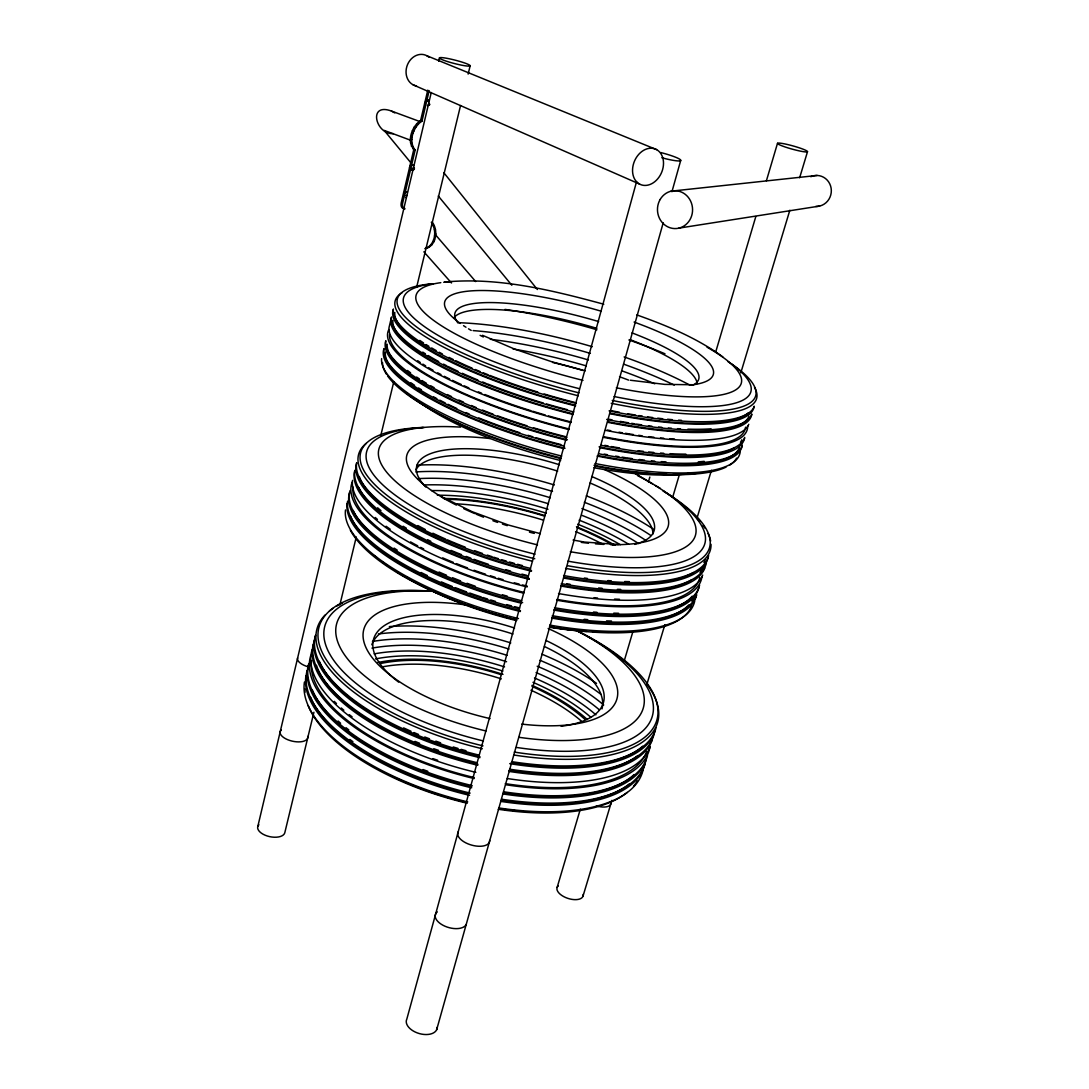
<?xml version="1.0" encoding="UTF-8"?>
<svg xmlns="http://www.w3.org/2000/svg" width="1089" height="1089" viewBox="0 0 1089 1089"><rect width="100%" height="100%" fill="white"/><g stroke="black" fill="none" stroke-linecap="round" stroke-linejoin="round"><path stroke-width="1.5" d="M431.285 222.292L432.347 222.279C438.636 230.528 436.24 246.536 424.914 248.714C434.892 245.406 437.261 231.589 431.938 223.449M404.958 208.925A6.112 3.526 -69.4 0 1 402.644 203.112L415.154 150.064C405.584 143.258 411.846 125.888 420.599 120.607L421.988 121.11L429.175 90.632M415.154 150.064C408.062 141.502 413.235 126.692 421.988 121.11M413.779 149.547L401.297 202.568A6.098 3.526 -69.4 0 0 402.699 208.203L403.611 208.38A6.098 3.526 -69.4 0 0 404.604 208.176M420.599 120.607L427.786 90.142M257.834 826.401L431.244 92.538M438.663 61.12L439.452 57.826M390.842 319.907L389.059 327.408A186.382 46.337 15.1 0 0 570.976 422.573M313.918 712.26L284.746 832.949A13.871 7.106 12 0 1 267.309 836.012A13.871 7.106 12 0 1 258.883 824.768M339.877 604.803L356.266 537.013M380.633 436.172L393.823 381.613M416.597 287.373L460.552 105.51M468.134 74.106L470.135 65.844A15.872 1.729 14.4 0 0 447.906 58.507A15.872 1.729 14.4 0 0 446.299 61.175A15.872 1.729 14.4 0 0 470.135 65.844M636.575 181.604L406.837 1019.045A15.886 9.42 16.4 0 0 419.551 1033.638A15.886 9.42 16.4 0 0 437.179 1027.349M436.648 1029.758L663.201 222.823M671.94 191.732L680.666 160.627M648.404 481.964L649.834 477.077M557.16 887.372L580.314 809.209M624.188 661.037L632.859 631.729M672.879 496.584L679.631 473.797M715.8 351.679L755.82 216.534M766.425 180.706L777.519 143.258M582.969 896.274L611.895 800.361M646.703 684.94L664.835 624.787M697.191 517.493L711.403 470.353M740.819 372.819L789.838 210.245M799.653 177.738L807.494 151.725A15.586 1.661 15.5 0 0 785.85 144.143A15.586 1.661 15.5 0 0 784.134 146.634A15.586 1.661 15.5 0 0 807.494 151.725M411.002 164.915L409.6 167.27L409.886 169.653M426.085 100.964L424.669 103.319L424.941 105.796M626.76 663.051L627.495 663.732M678.91 228.132L819.568 206.08M670.96 191.188L817.118 175.452M444.503 282.051C498.449 276.933 552.096 290.219 603.796 304.226M428.031 247.326L429.08 247.285M430.74 244.971L431.788 244.93M432.85 241.785L433.898 241.744M433.504 239.988L434.552 239.961M434.511 235.837L435.559 235.796M434.77 233.876L435.818 233.849M434.429 229.697L435.491 229.67M433.245 225.75L434.307 225.722M405.394 195.557L407.095 195.544M692.4 384.744L664.807 384.39L630.354 380.238M411.37 170.211L413.071 170.252L411.588 169.68M412.486 165.487L414.188 165.514L412.704 164.956M618.552 544.514L584.589 542.077L573.073 540.049M393.36 133.634C375.651 134.805 367.565 102.23 391.373 111.024L420.626 121.832M585.31 370.804L551.946 361.82L514.539 349.052L482.495 335.303M540.335 533.664L508.182 524.966L472.068 511.653L441.358 496.598M636.806 314.912C666.89 325.611 696.892 337.944 722.824 356.906M427.786 101.073L429.297 101.617M416.611 123.751L417.999 124.255M414.283 126.964L415.671 127.481M412.404 130.748L413.779 131.265M411.778 132.695L413.167 133.212M410.771 137.01L412.146 137.527M410.471 138.97L411.86 139.487M410.444 140.182L384.172 130.394L411.22 163.2M410.553 142.822L411.941 143.34M411.356 146.157L412.731 146.675M412.785 148.73L414.16 149.247M403.624 192.63L405.094 193.202M426.874 55.757L656.613 149.629A19.248 14.702 -66.9 0 1 654.897 181.604A19.248 14.702 -66.9 0 1 632.573 169.217A19.248 14.702 -66.9 0 1 656.613 149.629M413.126 84.819L639.611 184.095M391.373 111.024L394.763 112.902M634.411 473.13L660.329 488.417M423.866 251.804L451.486 282.99M434.824 233.999L475.716 281.588M438.268 196.006L511.83 285.25M443.822 172.702L537.381 289.511M466.228 924.425A16.212 8.698 16.2 0 1 445.006 926.235A16.212 8.698 16.2 0 1 437.302 911.901M489.655 840.436A16.471 8.113 16 0 1 471.864 845.173A16.471 8.113 16 0 1 458.183 831.86M610.915 802.416A13.898 6.303 17.8 0 1 596.377 805.914M307.711 736.423A14.116 6.534 12.4 0 1 291.838 741.051A14.116 6.534 12.4 0 1 281.302 729.943M308.282 666.863A14.307 6.071 12.7 0 1 297.637 657.947M416.488 85.963A16.117 13.613 -71.4 0 1 407.585 64.469A16.117 13.613 -71.4 0 1 428.862 57.104M810.774 176.704A15.518 14.851 -82 0 1 831.111 188.125A15.518 14.851 -82 0 1 815.715 206.447M751.778 414.011A186.627 45.656 15.1 0 1 607.635 422.287M573.182 414.514A186.627 45.656 15.1 0 1 391.536 317.008M749.001 416.297A184.517 45.139 15.1 0 1 607.907 421.688M573.168 413.874A184.517 45.139 15.1 0 1 392.898 320.397M711.103 428.821A184.599 44.921 15.1 0 1 687.894 429.148M680.489 428.821A184.599 44.921 15.1 0 1 677.521 428.658M671.423 428.222A184.599 44.921 15.1 0 1 668.278 427.963M661.853 427.351A184.599 44.921 15.1 0 1 658.573 426.997M651.875 426.221A184.599 44.921 15.1 0 1 648.486 425.799M641.612 424.846A184.599 44.921 15.1 0 1 636.398 424.084M634.819 423.839A184.599 44.921 15.1 0 1 631.647 423.335M628.448 422.804A184.599 44.921 15.1 0 1 620.281 421.389M611.977 419.837A184.599 44.921 15.1 0 1 608.615 419.17M567.423 409.709A184.599 44.921 15.1 0 1 546.528 403.951M543.357 403.025A184.599 44.921 15.1 0 1 487.573 383.968M485.939 383.314A184.599 44.921 15.1 0 1 482.672 382.008M477.826 380.034A184.599 44.921 15.1 0 1 462.349 373.296M457.952 371.267A184.599 44.921 15.1 0 1 448.232 366.544M446.912 365.877A184.599 44.921 15.1 0 1 443.563 364.148M438.704 361.562A184.599 44.921 15.1 0 1 428.181 355.518M425.404 353.802A184.599 44.921 15.1 0 1 422.75 352.115M748.157 412.949A184.776 44.418 15.1 0 1 610.316 413.139M575.523 405.285A184.776 44.418 15.1 0 1 394.803 312.407M681.483 420.354A184.844 44.213 15.1 0 1 678.488 420.15M672.321 419.673A184.844 44.213 15.1 0 1 667.557 419.224M662.67 418.734A184.844 44.213 15.1 0 1 657.688 418.162M652.638 417.536A184.844 44.213 15.1 0 1 647.506 416.842M642.319 416.093A184.844 44.213 15.1 0 1 638.835 415.576M635.677 415.072A184.844 44.213 15.1 0 1 627.618 413.725M619.382 412.241A184.844 44.213 15.1 0 1 611.024 410.621M574.611 402.358A184.844 44.213 15.1 0 1 544.092 393.959M537.816 392.054A184.844 44.213 15.1 0 1 489.791 375.406M488.144 374.752A184.844 44.213 15.1 0 1 483.244 372.806M480.018 371.485A184.844 44.213 15.1 0 1 475.253 369.498M472.122 368.15A184.844 44.213 15.1 0 1 455.828 360.745M453.051 359.411A184.844 44.213 15.1 0 1 449.022 357.41M442.406 353.979A184.844 44.213 15.1 0 1 439.221 352.251M436.131 350.535A184.844 44.213 15.1 0 1 431.68 347.963M428.848 346.261A184.844 44.213 15.1 0 1 426.126 344.573M423.512 342.912A184.844 44.213 15.1 0 1 419.837 340.435M707.006 347.16A168.509 38.782 15.1 0 1 616.347 387.793M583.01 380.36A168.509 38.782 15.1 0 1 437.165 322.916A168.509 38.782 15.1 0 1 440.8 282.664M443.781 282.296A168.509 38.782 15.1 0 1 451.894 281.67M754.527 387.453A187.185 44.077 15.1 0 1 611.228 403.284M578.327 395.783A187.185 44.077 15.1 0 1 402.195 292.642M634.097 322.058A139.065 31.962 15.1 0 1 689.65 385.166M483.325 336.977A139.065 31.962 15.1 0 1 480.113 335.33M471.21 330.43A139.065 31.962 15.1 0 1 468.515 328.824M465.956 327.231A139.065 31.962 15.1 0 1 463.546 325.665M460.293 323.419A139.065 31.962 15.1 0 1 469.767 290.994A139.065 31.962 15.1 0 1 601.182 311.209M674.486 438.99A184.286 45.806 15.1 0 1 669.939 438.704M663.664 438.2A184.286 45.806 15.1 0 1 660.451 437.901M653.89 437.233A184.286 45.806 15.1 0 1 648.867 436.662M642.047 435.791A184.286 45.806 15.1 0 1 638.603 435.314M633.403 434.552A184.286 45.806 15.1 0 1 625.454 433.299M622.214 432.755A184.286 45.806 15.1 0 1 618.947 432.197M610.684 430.686A184.286 45.806 15.1 0 1 607.335 430.032M570.963 421.933A184.286 45.806 15.1 0 1 548.461 415.916M545.276 415.004A184.286 45.806 15.1 0 1 532.698 411.234M531.037 410.73A184.286 45.806 15.1 0 1 484.864 394.504M481.583 393.197A184.286 45.806 15.1 0 1 478.343 391.877M468.828 387.861A184.286 45.806 15.1 0 1 464.2 385.819M461.192 384.458A184.286 45.806 15.1 0 1 452.466 380.374M449.675 379.013A184.286 45.806 15.1 0 1 444.298 376.304M440.963 374.562A184.286 45.806 15.1 0 1 437.71 372.819M433 370.206A184.286 45.806 15.1 0 1 428.494 367.592M425.622 365.85A184.286 45.806 15.1 0 1 422.872 364.121M420.218 362.419A184.286 45.806 15.1 0 1 417.7 360.718M736.6 458.101A183.769 48.91 15.2 0 1 729.616 465.139M726.064 467.099A183.769 48.91 15.2 0 1 594.049 465.316M560.699 457.884A183.769 48.91 15.2 0 1 387.48 375.787M386.418 374.194A183.769 48.91 15.2 0 1 382.511 362.487M697.164 473.225A177.983 47.562 15.2 0 1 672.621 474.573M667.053 474.491A177.983 47.562 15.2 0 1 594.621 466.038M561.284 458.7A177.983 47.562 15.2 0 1 406.687 393.347M741.827 439.779A183.769 47.249 15.2 0 1 740.479 442.284M734.326 447.81A183.769 47.249 15.2 0 1 599.073 446.844M567.396 439.779A183.769 47.249 15.2 0 1 387.208 344.219M685.879 454.14A183.837 47.045 15.2 0 1 670.062 453.691M663.718 453.296A183.837 47.045 15.2 0 1 660.465 453.051M653.781 452.466A183.837 47.045 15.2 0 1 648.649 451.949M643.408 451.35A183.837 47.045 15.2 0 1 638.113 450.696M619.6 447.96A183.837 47.045 15.2 0 1 611.433 446.558M608.125 445.959A183.837 47.045 15.2 0 1 604.79 445.333M566.43 436.866A183.837 47.045 15.2 0 1 533.487 427.773M527.022 425.785A183.837 47.045 15.2 0 1 497.796 415.903M493.099 414.174A183.837 47.045 15.2 0 1 482.468 410.077M476.111 407.517A183.837 47.045 15.2 0 1 471.306 405.503M463.465 402.113A183.837 47.045 15.2 0 1 458.905 400.058M451.554 396.614A183.837 47.045 15.2 0 1 447.32 394.558M434.035 387.616A183.837 47.045 15.2 0 1 430.876 385.846M426.33 383.192A183.837 47.045 15.2 0 1 422.001 380.565M419.251 378.809A183.837 47.045 15.2 0 1 416.624 377.08M410.567 372.819A183.837 47.045 15.2 0 1 407.49 370.491M744.645 437.37A185.865 47.793 15.2 0 1 600.475 447.797M566.157 440.133A185.865 47.793 15.2 0 1 385.887 340.707M739.458 447.565A183.51 47.957 15.2 0 1 598.378 455.624M565.055 448.246A183.51 47.957 15.2 0 1 385.315 352.115M704.188 461.328A183.592 47.753 15.2 0 1 698.28 461.859M666.06 461.913A183.592 47.753 15.2 0 1 661.295 461.627M654.72 461.123A183.592 47.753 15.2 0 1 651.358 460.824M644.484 460.13A183.592 47.753 15.2 0 1 639.243 459.517M632.124 458.619A183.592 47.753 15.2 0 1 626.733 457.856M625.168 457.625A183.592 47.753 15.2 0 1 622.01 457.149M618.811 456.645A183.592 47.753 15.2 0 1 615.584 456.128M607.39 454.698A183.592 47.753 15.2 0 1 604.082 454.099M560.794 444.516A183.592 47.753 15.2 0 1 536.06 437.71M532.82 436.757A183.592 47.753 15.2 0 1 528.002 435.287M519.821 432.714A183.592 47.753 15.2 0 1 478.806 417.945M469.141 413.956A183.592 47.753 15.2 0 1 465.983 412.595M456.767 408.484A183.592 47.753 15.2 0 1 448.015 404.332M445.21 402.944A183.592 47.753 15.2 0 1 439.806 400.194M436.825 398.628A183.592 47.753 15.2 0 1 433.558 396.845M421.361 389.739A183.592 47.753 15.2 0 1 418.571 387.983M414.596 385.356A183.592 47.753 15.2 0 1 410.88 382.77M748.769 424.302A186.382 46.337 15.1 0 1 605.389 430.305M742.276 445.115A185.606 48.501 15.2 0 1 597.112 456.06M563.83 448.627A185.606 48.501 15.2 0 1 384.009 348.562M740.193 451.921A185.389 49.128 15.2 0 1 595.03 463.506M561.774 456.087A185.389 49.128 15.2 0 1 381.613 358.594M453.732 317.961A126.596 30.138 15.1 0 1 596.84 328.347M630.272 339.714A126.596 30.138 15.1 0 1 697.191 383.491M751.737 414.596A186.695 45.439 15.1 0 1 606.696 419.428M573.876 411.982A186.695 45.439 15.1 0 1 391.414 317.566M754.173 406.183A186.886 44.935 15.1 0 1 610.044 413.725M575.55 405.925A186.886 44.935 15.1 0 1 393.428 309.058M754.146 406.714A186.954 44.717 15.1 0 1 609.105 410.866M576.244 403.393A186.954 44.717 15.1 0 1 393.32 309.575M742.167 445.905A185.688 48.297 15.2 0 1 599.508 453.909M564.51 446.122A185.688 48.297 15.2 0 1 383.832 349.324M747.667 426.207A186.178 46.922 15.2 0 1 603.415 437.315M569.043 429.611A186.178 46.922 15.2 0 1 388.855 329.545M632.015 332.894A126.297 29.58 15.1 0 1 693.448 384.893M457.993 323.011A126.297 29.58 15.1 0 1 598.651 321.582M690.099 473.266A166.345 44.88 15.2 0 1 593.9 467.726M560.644 460.538A166.345 44.88 15.2 0 1 415.576 399.2M745.557 427.201A184.082 46.391 15.2 0 1 603.687 436.703M569.03 428.957A184.082 46.391 15.2 0 1 389.535 334.432M744.549 438.105A185.933 47.589 15.2 0 1 601.169 445.306M566.838 437.628A185.933 47.589 15.2 0 1 385.724 341.415M727.942 361.602A185.688 43.506 15.1 0 1 612.249 400.453M578.98 392.87A185.688 43.506 15.1 0 1 416.679 327.027A185.688 43.506 15.1 0 1 432.537 283.766M731.549 363.998A179.984 41.94 15.1 0 1 614.128 396.546M579.198 388.637A179.984 41.94 15.1 0 1 423.92 326.224A179.984 41.94 15.1 0 1 433.259 283.753M552.586 362.419A164.371 43.996 15.2 0 1 582.86 370.437M513.014 348.984A169.68 45.03 15.2 0 1 586.222 365.89M619.532 376.753A169.68 45.03 15.2 0 1 628.625 380.115M490.281 339.292A173.818 45.615 15.2 0 1 588.373 359.955M622.255 370.995A173.818 45.615 15.2 0 1 654.788 383.832M473.116 330.593A176.527 45.697 15.2 0 1 590.388 353.394M623.589 364.148A176.527 45.697 15.2 0 1 674.268 385.084M458.986 322.725A177.602 45.302 15.2 0 1 592.293 346.697M624.133 356.933A177.602 45.302 15.2 0 1 689.024 384.662M504.997 309.412A178.174 43.696 15.1 0 1 596.935 329.763M628.898 339.972A178.174 43.696 15.1 0 1 664.984 353.789M583.159 894.464A13.653 6.861 18.2 0 1 567.532 898.262A13.653 6.861 18.2 0 1 558.276 885.874M660.764 152.555A18.595 2.382 15.2 0 1 680.816 160.26A18.595 2.382 15.2 0 1 661.853 157.755M704.828 568.05A181.713 59.119 15.2 0 1 560.658 585.991M529.268 579.321A181.713 59.119 15.2 0 1 354.919 470.244M702.868 567.437A179.671 58.438 15.2 0 1 700.036 572.474M691.147 580.165A179.671 58.438 15.2 0 1 560.971 585.215M529.281 578.518A179.671 58.438 15.2 0 1 358.717 487.423M620.689 589.421A179.739 58.261 15.2 0 1 617.409 589.299M602.122 588.291A179.739 58.261 15.2 0 1 598.623 587.978M570.091 584.289A179.739 58.261 15.2 0 1 566.729 583.731M526.708 575.332A179.739 58.261 15.2 0 1 521.862 574.107M510.55 571.044A179.739 58.261 15.2 0 1 505.732 569.656M488.321 564.265A179.739 58.261 15.2 0 1 473.987 559.324M470.843 558.167A179.739 58.261 15.2 0 1 466.16 556.425M461.545 554.641A179.739 58.261 15.2 0 1 451.05 550.394M430.808 541.274A179.739 58.261 15.2 0 1 427.705 539.749M406.292 528.165A179.739 58.261 15.2 0 1 403.107 526.232M380.973 510.646A179.739 58.261 15.2 0 1 377.611 507.787M705.141 559.977A179.903 57.799 15.2 0 1 703.943 562.509M693.475 572.542A179.903 57.799 15.2 0 1 564.197 577.32M531.514 570.418A179.903 57.799 15.2 0 1 359.288 476.519M655.347 485.558A164.058 51.101 15.2 0 1 570.323 551.728M537.49 544.881A164.058 51.101 15.2 0 1 383.396 467.712A164.058 51.101 15.2 0 1 460.552 427.119M637.487 475.553A164.058 51.101 15.2 0 1 652.542 483.856M711.008 544.282A182.244 57.703 15.2 0 1 565.586 568.376M532.48 561.257A182.244 57.703 15.2 0 1 366.095 443.441M697.232 518.636A182.244 57.703 15.2 0 1 699.751 521.386M703.099 525.511A182.244 57.703 15.2 0 1 705.032 528.233M708.095 533.556A182.244 57.703 15.2 0 1 710.641 541.07M629.401 581.635A179.971 57.622 15.2 0 1 624.637 581.526M611.324 580.845A179.971 57.622 15.2 0 1 607.893 580.587M587.434 578.436A179.971 57.622 15.2 0 1 584.289 578.014M522.448 565.572A179.971 57.622 15.2 0 1 517.588 564.279M514.362 563.381A179.971 57.622 15.2 0 1 509.529 562.019M506.317 561.08A179.971 57.622 15.2 0 1 501.553 559.651M498.394 558.671A179.971 57.622 15.2 0 1 493.698 557.187M492.092 556.67A179.971 57.622 15.2 0 1 487.273 555.091M482.481 553.457A179.971 57.622 15.2 0 1 474.545 550.639M465.194 547.141A179.971 57.622 15.2 0 1 447.348 539.831M445.7 539.123A179.971 57.622 15.2 0 1 432.864 533.215M425.186 529.417A179.971 57.622 15.2 0 1 417.863 525.565M604.967 469.835A135.404 42.131 15.2 0 1 610.425 544.636M603.946 544.405A135.404 42.131 15.2 0 1 595.465 543.86M588.455 543.207A135.404 42.131 15.2 0 1 581.308 542.39M534.291 533.406A135.404 42.131 15.2 0 1 529.472 532.167M507.27 525.66A135.404 42.131 15.2 0 1 502.437 524.068M497.632 522.421A135.404 42.131 15.2 0 1 492.868 520.719M483.557 517.193A135.404 42.131 15.2 0 1 476.111 514.158M474.654 513.545A135.404 42.131 15.2 0 1 463.778 508.686M456.386 505.092A135.404 42.131 15.2 0 1 407.831 452.629A135.404 42.131 15.2 0 1 490.036 438.554M619.45 599.277A179.44 59.037 15.2 0 1 614.55 599.113M597.534 597.997A179.44 59.037 15.2 0 1 594.036 597.684M527.199 586.113A179.44 59.037 15.2 0 1 522.366 584.916M519.126 584.085A179.44 59.037 15.2 0 1 514.28 582.806M503.036 579.647A179.44 59.037 15.2 0 1 498.258 578.232M495.1 577.265A179.44 59.037 15.2 0 1 490.418 575.782M485.544 574.216A179.44 59.037 15.2 0 1 474.014 570.255M467.508 567.886A179.44 59.037 15.2 0 1 456.373 563.598M453.255 562.332A179.44 59.037 15.2 0 1 442.692 557.867M423.662 548.897A179.44 59.037 15.2 0 1 420.64 547.359M417.686 545.807A179.44 59.037 15.2 0 1 410.553 541.914M390.202 529.2A179.44 59.037 15.2 0 1 386.078 526.246M377.447 519.412A179.44 59.037 15.2 0 1 375.242 517.493M691.692 605.824A178.964 61.869 15.3 0 1 549.469 626.76M516.281 619.791A178.964 61.869 15.3 0 1 350.359 530.234M692.209 596.159A178.95 60.344 15.2 0 1 554.219 609.268M522.652 602.653A178.95 60.344 15.2 0 1 353.204 510.401M618.566 613.257A179.018 60.154 15.2 0 1 613.76 613.161M596.963 612.304A179.018 60.154 15.2 0 1 593.491 612.032M507.202 596.132A179.018 60.154 15.2 0 1 502.397 594.771M475.172 586.181A179.018 60.154 15.2 0 1 467.018 583.282M460.565 580.873A179.018 60.154 15.2 0 1 452.67 577.769M446.517 575.237A179.018 60.154 15.2 0 1 439.044 572.011M397.172 550.068A179.018 60.154 15.2 0 1 394.082 548.094M698.92 587.257A180.992 61.025 15.2 0 1 553.893 610.071M520.991 603.102A180.992 61.025 15.2 0 1 349.542 492.745M693.816 597.085A178.719 60.957 15.3 0 1 691.801 601.074M688.861 604.844A178.719 60.957 15.3 0 1 551.987 617.245M520.46 610.657A178.719 60.957 15.3 0 1 350.712 516.336M611.474 621.029A178.787 60.78 15.3 0 1 606.546 620.88M587.72 619.641A178.787 60.78 15.3 0 1 584.208 619.301M519.494 607.921A178.787 60.78 15.3 0 1 514.675 606.709M511.462 605.879A178.787 60.78 15.3 0 1 506.63 604.586M495.454 601.4A178.787 60.78 15.3 0 1 490.717 599.971M487.573 598.991A178.787 60.78 15.3 0 1 482.917 597.507M481.27 596.976A178.787 60.78 15.3 0 1 469.781 593.042M466.528 591.872A178.787 60.78 15.3 0 1 455.297 587.638M452.139 586.399A178.787 60.78 15.3 0 1 441.426 581.934M427.337 575.55A178.787 60.78 15.3 0 1 421.103 572.501M609.187 632.287A173.328 60.099 15.3 0 1 592.566 631.756M585.623 631.28A173.328 60.099 15.3 0 1 550.272 626.856M517.016 620.009A173.328 60.099 15.3 0 1 395.634 571.14M388.351 566.28A173.328 60.099 15.3 0 1 381.626 561.38M376.712 557.473A173.328 60.099 15.3 0 1 374.425 555.54M702.691 575.06A181.482 59.718 15.2 0 1 558.521 593.559M527.171 586.93A181.482 59.718 15.2 0 1 352.564 480.372M696.674 594.608A180.747 61.665 15.3 0 1 551.647 618.048M520.419 611.501A180.747 61.665 15.3 0 1 347.078 503.349M694.7 601.074A180.543 62.223 15.3 0 1 549.686 625.072M518.487 618.552A180.543 62.223 15.3 0 1 345.512 509.951M415.78 469.849A123.275 39.313 15.2 0 1 557.663 471.115M590.061 482.972A123.275 39.313 15.2 0 1 652.978 533.95M706.366 562.904A181.781 58.929 15.2 0 1 561.311 583.609M528.288 576.544A181.781 58.929 15.2 0 1 354.783 471.047M707.973 557.65A181.958 58.466 15.2 0 1 564.578 578.205M531.486 571.221A181.958 58.466 15.2 0 1 356.716 462.702M708.64 555.458A182.026 58.275 15.2 0 1 563.585 575.537M530.506 568.431A182.026 58.275 15.2 0 1 356.593 463.465M696.429 595.533A180.815 61.474 15.3 0 1 552.314 615.707M519.439 608.751A180.815 61.474 15.3 0 1 347.609 501.158M701.969 576.571A181.278 60.249 15.2 0 1 556.67 600.175M523.727 593.165A181.278 60.249 15.2 0 1 352.264 482.005M591.695 476.506A122.975 38.768 15.2 0 1 634.737 544.391M425.758 487.014A122.975 38.768 15.2 0 1 443.346 450.329A122.975 38.768 15.2 0 1 559.365 464.717M608.887 631.77A162.002 56.56 15.3 0 1 594.975 631.743M586.794 631.402A162.002 56.56 15.3 0 1 550.027 627.332M516.349 620.553A162.002 56.56 15.3 0 1 405.761 576.734M699.751 577.565A179.249 59.568 15.2 0 1 556.996 599.386M523.768 592.348A179.249 59.568 15.2 0 1 353.081 487.028M699.587 585.079A181.06 60.848 15.2 0 1 554.546 607.716M521.645 600.733A181.06 60.848 15.2 0 1 350.073 490.54M662.97 490.812A180.788 57.036 15.2 0 1 701.547 558.739A180.788 57.036 15.2 0 1 567.614 565.722M534.767 558.752A180.788 57.036 15.2 0 1 370.451 479.909A180.788 57.036 15.2 0 1 422.968 427.446M663.487 491.139A175.234 55.063 15.2 0 1 696.279 555.036A175.234 55.063 15.2 0 1 567.913 561.162M535.08 554.192A175.234 55.063 15.2 0 1 376.794 478.684A175.234 55.063 15.2 0 1 424.043 427.501M455.624 503.771A144.102 50.543 15.3 0 1 543.288 520.106M575.618 531.636A144.102 50.543 15.3 0 1 601.564 543.588M431.516 490.594A160.083 55.566 15.3 0 1 547.985 509.284M579.144 520.161A160.083 55.566 15.3 0 1 628.639 544.201M437.342 495.209A154.162 53.701 15.3 0 1 546.242 513.164M577.66 524.204A154.162 53.701 15.3 0 1 620.308 544.677M423.703 484.973A165.242 56.996 15.3 0 1 548.393 503.731M581.934 515.356A165.242 56.996 15.3 0 1 638.726 543.615M443.386 498.422A147.859 51.564 15.3 0 1 545.004 515.642M576.462 526.763A147.859 51.564 15.3 0 1 615.013 545.29M417.822 478.67A169.285 57.921 15.3 0 1 550.34 497.755M581.907 508.563A169.285 57.921 15.3 0 1 646.036 540.525M415.821 471.932A171.912 58.248 15.3 0 1 552.504 491.398M584.33 502.274A171.912 58.248 15.3 0 1 650.773 535.434M416.924 465.207A172.947 57.976 15.2 0 1 554.328 484.959M586.345 495.863A172.947 57.976 15.2 0 1 653.223 529.05M445.278 499.307A144.211 50.244 15.3 0 1 544.391 516.077M576.748 527.593A144.211 50.244 15.3 0 1 612.916 545.085M652.325 739.839A176.132 73.453 15.3 0 1 509.298 771.448M477.799 765.24A176.132 73.453 15.3 0 1 313.319 644.457M637.868 755.535A174.145 72.623 15.3 0 1 508.999 770.386M477.894 764.26A174.145 72.623 15.3 0 1 316.395 665.216M642.714 746.169A174.376 72.065 15.3 0 1 511.109 762.845M479.963 756.692A174.376 72.065 15.3 0 1 319.376 661.282M577.715 631.116A159.008 64.237 15.3 0 1 640.985 713.554A159.008 64.237 15.3 0 1 519.14 737.321M486.048 730.991A159.008 64.237 15.3 0 1 338.23 643.204A159.008 64.237 15.3 0 1 431.802 591.204M647.179 684.6A176.622 72.214 15.3 0 1 513.913 755.004M482.332 748.742A176.622 72.214 15.3 0 1 324.998 615.067M329.423 610.983A176.622 72.214 15.3 0 1 333.316 608.138M336.161 606.369A176.622 72.214 15.3 0 1 342.368 603.115M466.01 750.716A174.431 71.901 15.3 0 1 461.178 749.355M457.979 748.415A174.431 71.901 15.3 0 1 453.201 746.959M440.609 742.834A174.431 71.901 15.3 0 1 435.818 741.133M429.474 738.791A174.431 71.901 15.3 0 1 424.764 736.981M418.557 734.476A174.431 71.901 15.3 0 1 413.983 732.543M410.975 731.236A174.431 71.901 15.3 0 1 403.624 727.888M548.135 628.516A131.238 52.966 15.3 0 1 616.946 698.811A131.238 52.966 15.3 0 1 521.726 724.09M490.064 718.59A131.238 52.966 15.3 0 1 363.372 639.257A131.238 52.966 15.3 0 1 471.551 605.811M437.696 760.285A173.941 73.14 15.4 0 1 432.918 758.611M352.087 716.821A173.941 73.14 15.4 0 1 349.242 714.629M343.838 710.219A173.941 73.14 15.4 0 1 341.279 707.986M336.487 703.548A173.941 73.14 15.4 0 1 334.269 701.343M637.296 780.922A173.505 75.686 15.4 0 1 633.485 786.272M627.196 792.397A173.505 75.686 15.4 0 1 498.245 809.263M467.235 803.246A173.505 75.686 15.4 0 1 308.201 705.631M305.056 692.182A173.505 75.686 15.4 0 1 304.988 688.983M634.084 774.565A173.478 74.283 15.4 0 1 503.39 792.969M471.7 786.816A173.478 74.283 15.4 0 1 312.434 690.167M645.927 760.748A175.452 75.127 15.4 0 1 502.982 793.949M471.605 787.823A175.452 75.127 15.4 0 1 308.282 665.61M438.581 750.403A174.213 72.459 15.3 0 1 433.803 748.715M419.66 743.297A174.213 72.459 15.3 0 1 415.045 741.391M629.224 783.944A173.246 74.828 15.4 0 1 501.308 800.429M468.039 793.908A173.246 74.828 15.4 0 1 310.705 697.341M523.333 811.305A168.046 73.467 15.4 0 1 520.202 811.06M515.451 810.652A168.046 73.467 15.4 0 1 512.238 810.339M507.392 809.794A168.046 73.467 15.4 0 1 504.125 809.386M464.935 802.076A168.046 73.467 15.4 0 1 447.28 797.352M444.108 796.413A168.046 73.467 15.4 0 1 431.612 792.397M430.019 791.839A168.046 73.467 15.4 0 1 388.991 774.715M650.31 746.414A175.914 73.984 15.4 0 1 507.311 778.526M475.852 772.346A175.914 73.984 15.4 0 1 312.189 649.561M644.77 764.532A175.22 75.686 15.4 0 1 500.886 801.409M469.55 795.31A175.22 75.686 15.4 0 1 305.927 675.861M643.286 768.984A175.03 76.162 15.4 0 1 499.048 807.97M467.739 801.899A175.03 76.162 15.4 0 1 304.444 682.054M371.812 644.756A119.491 49.087 15.3 0 1 512.96 634.029M544.446 646.526A119.491 49.087 15.3 0 1 601.986 708.912M654.23 733.142A176.2 73.29 15.3 0 1 509.924 769.229M476.778 762.627A176.2 73.29 15.3 0 1 314.272 640.836M655.401 729.78A176.35 72.895 15.3 0 1 509.734 763.648M479.881 757.672A176.35 72.895 15.3 0 1 315.47 635.84M656.027 727.724A176.418 72.718 15.3 0 1 512.034 761.687M478.861 755.058A176.418 72.718 15.3 0 1 315.511 635.282M645.396 762.491A175.288 75.522 15.4 0 1 501.498 799.217M470.149 793.105A175.288 75.522 15.4 0 1 307.098 670.565M649.861 747.462A175.724 74.447 15.4 0 1 505.582 784.706M474.151 778.553A175.724 74.447 15.4 0 1 310.814 655.36M545.984 640.468A119.205 48.569 15.3 0 1 561.107 726.268M398.656 682.136A119.205 48.569 15.3 0 1 390.379 622.227A119.205 48.569 15.3 0 1 514.553 628.04M646.662 751.533A173.75 73.603 15.4 0 1 505.282 783.631M474.232 777.546A173.75 73.603 15.4 0 1 311.617 660.506M647.506 755.575A175.52 74.964 15.4 0 1 503.594 791.757M472.204 785.618A175.52 74.964 15.4 0 1 308.772 663.541M576.435 630.49A175.22 71.452 15.3 0 1 654.748 725.383A175.22 71.452 15.3 0 1 514.294 752.077M482.985 745.856A175.22 71.452 15.3 0 1 319.853 646.403A175.22 71.452 15.3 0 1 433.068 591.3M576.571 630.708A169.83 69.056 15.3 0 1 650.228 721.449A169.83 69.056 15.3 0 1 516.404 747.422M483.421 740.956A169.83 69.056 15.3 0 1 325.965 645.709A169.83 69.056 15.3 0 1 431.217 591.313M382.062 666.917A139.719 61.583 15.4 0 1 501.321 678.883M530.956 690.235A139.719 61.583 15.4 0 1 581.295 721.027M352.877 741.65A173.314 74.665 15.4 0 1 349.896 739.472M427.8 771.311A173.546 74.12 15.4 0 1 423.077 769.555M348.82 729.902A173.546 74.12 15.4 0 1 346.003 727.697M340.612 723.246A173.546 74.12 15.4 0 1 338.066 721.013M374.18 653.876A155.21 67.899 15.4 0 1 504.547 666.904M534.481 677.998A155.21 67.899 15.4 0 1 595.914 714.833M375.555 658.899A149.465 65.558 15.4 0 1 502.9 671.069M532.984 682.313A149.465 65.558 15.4 0 1 590.946 717.392M371.962 648.132A160.206 69.764 15.4 0 1 506.562 661.717M536.087 672.58A160.206 69.764 15.4 0 1 599.44 709.892M377.733 662.561A143.367 62.931 15.4 0 1 502.995 674.363M531.976 685.362A143.367 62.931 15.4 0 1 587.257 719.461M372.465 641.448A164.112 71.03 15.4 0 1 507.106 655.333M537.176 666.223A164.112 71.03 15.4 0 1 603.714 704.991M378.455 633.948A166.658 71.615 15.4 0 1 509.012 649.071M539.967 660.288A166.658 71.615 15.4 0 1 600.91 694.319M389.345 626.583A167.652 71.479 15.4 0 1 510.768 642.918M541.9 654.176A167.652 71.479 15.4 0 1 596.527 683.375M380.102 663.596A139.828 61.338 15.4 0 1 500.763 674.554M532.031 686.424A139.828 61.338 15.4 0 1 584.698 719.162M429.257 105.279A1.552 0.898 -71.8 0 1 429.556 104.136M429.216 104.952A1.865 1.075 -71.8 0 1 429.529 104.04M429.461 105.034A1.865 1.075 -71.8 0 1 429.583 104.571M425.146 105.987A4.438 2.573 -71.8 0 1 425.309 103.823M428.236 99.793A4.438 2.573 -71.8 0 1 428.943 99.698M428.59 99.929A4.438 2.573 -71.8 0 1 429.297 99.82M427.786 105.592A1.552 0.898 -71.8 0 1 427.433 105.238M406.85 191.868A1.511 0.871 -69.7 0 1 407.34 191.787M404.06 194.305A4.342 2.505 -69.7 0 1 404.577 192.14M406.211 197.531A4.342 2.505 -69.7 0 1 405.571 197.381M404.414 194.441A4.342 2.505 -69.7 0 1 404.577 193.366M406.701 192.44A1.511 0.871 -69.7 0 1 407.449 191.909M414.133 169.244A1.525 0.885 -70.3 0 1 414.419 168.128M414.051 169.394A1.838 1.062 -70.3 0 1 414.405 168.046M414.283 169.476A1.838 1.062 -70.2 0 1 414.324 169.026M412.581 169.353A1.525 0.885 -70.3 0 1 412.146 169.217M412.69 169.462A1.525 0.885 -70.3 0 1 412.241 168.155M660.165 199.464A18.935 17.547 87.6 0 0 674.35 228.567A18.935 17.547 87.6 0 0 690.535 200.907A18.935 17.547 87.6 0 0 660.165 199.464"/></g></svg>
